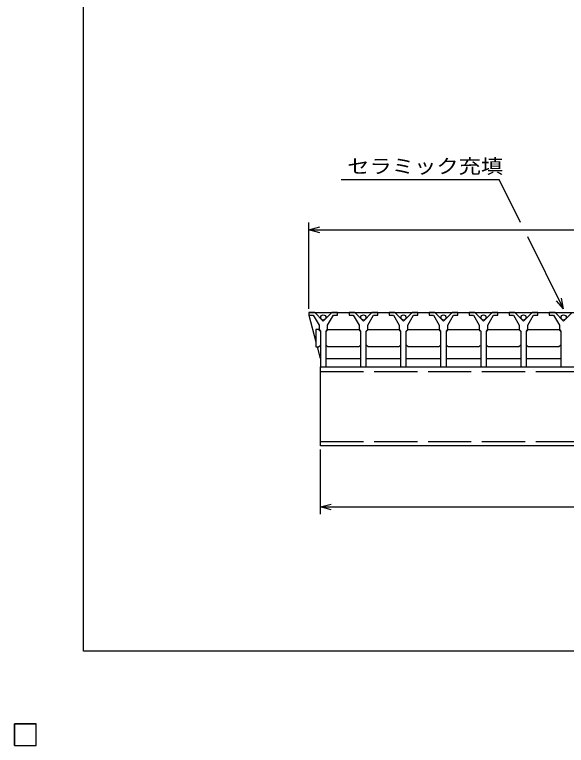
# Model space of a CAD drawing. Units: millimetres, scale not verified. Extents: x -910 to 868, y -641 to 524.
# Drawn here: x -910 to -526, y -641 to -132 of the extents above; entities that cross this region are included whole.
import ezdxf
from ezdxf.enums import TextEntityAlignment as Align

# ---------------------------------------------------------------- set-up
doc = ezdxf.new("R2010")
doc.units = ezdxf.units.MM
doc.header["$LTSCALE"] = 5
doc.linetypes.add('DASHED', pattern=[7.5, 6, -1.5])
for name, color, linetype, lineweight in [('CADPAC_LAYER_0000', 150, 'Continuous', 25), ('CADPAC_LAYER_0016', 3, 'Continuous', 25), ('CADPAC_LAYER_0022', 2, 'Continuous', 25)]:
    doc.layers.add(name, color=color, linetype=linetype, lineweight=lineweight)
doc.styles.add('ベクトル', font='')
doc.styles.get('ベクトル').set_extended_font_data('ベクトル')

msp = doc.modelspace()

# ---------------------------------------------------------------- linework, layer by layer
at = {"layer": 'CADPAC_LAYER_0000'}
for p, q in [((-862, -575.75), (-862, 524.25)), ((868, -575.75), (-862, -575.75))]:
    msp.add_line(p, q, dxfattribs=at)
at = {"layer": 'CADPAC_LAYER_0016'}
for p, q in [((-705, -339.75), (-705, -341.75)), ((-701, -339.75), (-705, -339.75)), ((-705, -339.75), (-211, -339.75)), ((-705, -339.75), (-705, -341.75)), ((-695, -345.75), (-701, -339.75)), ((-689, -339.75), (-695, -345.75)), ((-685, -339.75), (-689, -339.75)), ((-685, -341.75), (-685, -339.75)), ((-677.1, -339.75), (-677.1, -341.75)), ((-673.1, -339.75), (-677.1, -339.75)), ((-667.1, -345.75), (-673.1, -339.75)), ((-661.1, -339.75), (-667.1, -345.75)), ((-657.1, -339.75), (-661.1, -339.75)), ((-657.1, -341.75), (-657.1, -339.75)), ((-649.2, -339.75), (-649.2, -341.75)), ((-645.2, -339.75), (-649.2, -339.75)), ((-639.2, -345.75), (-645.2, -339.75)), ((-633.2, -339.75), (-639.2, -345.75)), ((-629.2, -339.75), (-633.2, -339.75)), ((-629.2, -341.75), (-629.2, -339.75)), ((-621.3, -339.75), (-621.3, -341.75)), ((-617.3, -339.75), (-621.3, -339.75)), ((-611.3, -345.75), (-617.3, -339.75)), ((-605.3, -339.75), (-611.3, -345.75)), ((-601.3, -339.75), (-605.3, -339.75)), ((-601.3, -341.75), (-601.3, -339.75)), ((-593.4, -339.75), (-593.4, -341.75)), ((-589.4, -339.75), (-593.4, -339.75)), ((-583.4, -345.75), (-589.4, -339.75)), ((-577.4, -339.75), (-583.4, -345.75)), ((-573.4, -339.75), (-577.4, -339.75)), ((-573.4, -341.75), (-573.4, -339.75)), ((-565.5, -339.75), (-565.5, -341.75)), ((-561.5, -339.75), (-565.5, -339.75)), ((-555.5, -345.75), (-561.5, -339.75)), ((-549.5, -339.75), (-555.5, -345.75)), ((-545.5, -339.75), (-549.5, -339.75)), ((-545.5, -341.75), (-545.5, -339.75)), ((-537.6, -339.75), (-537.6, -341.75)), ((-533.6, -339.75), (-537.6, -339.75)), ((-527.6, -345.75), (-533.6, -339.75)), ((-521.6, -339.75), (-527.6, -345.75)), ((-705, -341.75), (-702, -341.75)), ((-705, -341.75), (-700.25, -360.137)), ((-702, -341.75), (-698, -348.75)), ((-692, -348.75), (-688, -341.75)), ((-688, -341.75), (-685, -341.75)), ((-677.1, -341.75), (-674.1, -341.75)), ((-674.1, -341.75), (-670.1, -348.75)), ((-664.1, -348.75), (-660.1, -341.75)), ((-660.1, -341.75), (-657.1, -341.75)), ((-649.2, -341.75), (-646.2, -341.75)), ((-646.2, -341.75), (-642.2, -348.75)), ((-636.2, -348.75), (-632.2, -341.75)), ((-632.2, -341.75), (-629.2, -341.75)), ((-621.3, -341.75), (-618.3, -341.75)), ((-618.3, -341.75), (-614.3, -348.75)), ((-608.3, -348.75), (-604.3, -341.75)), ((-604.3, -341.75), (-601.3, -341.75)), ((-593.4, -341.75), (-590.4, -341.75)), ((-590.4, -341.75), (-586.4, -348.75)), ((-580.4, -348.75), (-576.4, -341.75)), ((-576.4, -341.75), (-573.4, -341.75)), ((-565.5, -341.75), (-562.5, -341.75)), ((-562.5, -341.75), (-558.5, -348.75)), ((-552.5, -348.75), (-548.5, -341.75)), ((-548.5, -341.75), (-545.5, -341.75)), ((-537.6, -341.75), (-534.6, -341.75)), ((-534.6, -341.75), (-530.6, -348.75)), ((-698, -348.75), (-698, -351.75)), ((-692, -351.75), (-692, -348.75)), ((-670.1, -348.75), (-670.1, -351.75)), ((-664.1, -351.75), (-664.1, -348.75)), ((-642.2, -348.75), (-642.2, -351.75)), ((-636.2, -351.75), (-636.2, -348.75)), ((-614.3, -348.75), (-614.3, -351.75)), ((-608.3, -351.75), (-608.3, -348.75)), ((-586.4, -348.75), (-586.4, -351.75)), ((-580.4, -351.75), (-580.4, -348.75)), ((-558.5, -348.75), (-558.5, -351.75)), ((-552.5, -351.75), (-552.5, -348.75)), ((-530.6, -348.75), (-530.6, -351.75)), ((-698.25, -351.75), (-700.25, -351.75)), ((-700.25, -351.75), (-700.25, -363.75)), ((-697.25, -352.75), (-698.25, -351.75)), ((-698, -351.75), (-697, -352.75)), ((-697, -352.75), (-697, -377.75)), ((-693, -352.75), (-692, -351.75)), ((-693, -377.75), (-693, -352.75)), ((-692.75, -352.75), (-691.75, -351.75)), ((-691.75, -351.75), (-670.35, -351.75)), ((-670.35, -351.75), (-669.35, -352.75)), ((-670.1, -351.75), (-669.1, -352.75)), ((-669.1, -352.75), (-669.1, -377.75)), ((-665.1, -352.75), (-664.1, -351.75)), ((-665.1, -377.75), (-665.1, -352.75)), ((-664.85, -352.75), (-663.85, -351.75)), ((-663.85, -351.75), (-642.45, -351.75)), ((-642.45, -351.75), (-641.45, -352.75)), ((-642.2, -351.75), (-641.2, -352.75)), ((-641.2, -352.75), (-641.2, -377.75)), ((-637.2, -352.75), (-636.2, -351.75)), ((-637.2, -377.75), (-637.2, -352.75)), ((-636.95, -352.75), (-635.95, -351.75)), ((-635.95, -351.75), (-614.55, -351.75)), ((-614.55, -351.75), (-613.55, -352.75)), ((-614.3, -351.75), (-613.3, -352.75)), ((-613.3, -352.75), (-613.3, -377.75)), ((-609.3, -352.75), (-608.3, -351.75)), ((-609.3, -377.75), (-609.3, -352.75)), ((-609.05, -352.75), (-608.05, -351.75)), ((-608.05, -351.75), (-586.65, -351.75)), ((-586.65, -351.75), (-585.65, -352.75)), ((-586.4, -351.75), (-585.4, -352.75)), ((-585.4, -352.75), (-585.4, -377.75)), ((-581.4, -352.75), (-580.4, -351.75)), ((-581.4, -377.75), (-581.4, -352.75)), ((-581.15, -352.75), (-580.15, -351.75)), ((-580.15, -351.75), (-558.75, -351.75)), ((-558.75, -351.75), (-557.75, -352.75)), ((-558.5, -351.75), (-557.5, -352.75)), ((-557.5, -352.75), (-557.5, -377.75)), ((-553.5, -352.75), (-552.5, -351.75)), ((-553.5, -377.75), (-553.5, -352.75)), ((-553.25, -352.75), (-552.25, -351.75)), ((-552.25, -351.75), (-530.85, -351.75)), ((-530.85, -351.75), (-529.85, -352.75)), ((-530.6, -351.75), (-529.6, -352.75)), ((-529.6, -352.75), (-529.6, -377.75)), ((-700.25, -363.75), (-698.25, -363.75)), ((-699.317, -363.75), (-697.25, -371.75)), ((-698.25, -363.75), (-697.25, -362.75)), ((-691.75, -363.75), (-692.75, -362.75)), ((-670.35, -363.75), (-691.75, -363.75)), ((-669.35, -362.75), (-670.35, -363.75)), ((-663.85, -363.75), (-664.85, -362.75)), ((-642.45, -363.75), (-663.85, -363.75)), ((-641.45, -362.75), (-642.45, -363.75)), ((-635.95, -363.75), (-636.95, -362.75)), ((-614.55, -363.75), (-635.95, -363.75)), ((-613.55, -362.75), (-614.55, -363.75)), ((-608.05, -363.75), (-609.05, -362.75)), ((-586.65, -363.75), (-608.05, -363.75)), ((-585.65, -362.75), (-586.65, -363.75)), ((-580.15, -363.75), (-581.15, -362.75)), ((-558.75, -363.75), (-580.15, -363.75)), ((-557.75, -362.75), (-558.75, -363.75)), ((-552.25, -363.75), (-553.25, -362.75)), ((-530.85, -363.75), (-552.25, -363.75)), ((-529.85, -362.75), (-530.85, -363.75)), ((-692.75, -371.75), (-669.35, -371.75)), ((-664.85, -371.75), (-641.45, -371.75)), ((-636.95, -371.75), (-613.55, -371.75)), ((-609.05, -371.75), (-585.65, -371.75)), ((-581.15, -371.75), (-557.75, -371.75)), ((-553.25, -371.75), (-529.85, -371.75)), ((-697, -377.75), (-693, -377.75)), ((-697, -377.75), (-219, -377.75)), ((-697, -432.75), (-697, -377.75)), ((-669.1, -377.75), (-665.1, -377.75)), ((-641.2, -377.75), (-637.2, -377.75)), ((-613.3, -377.75), (-609.3, -377.75)), ((-585.4, -377.75), (-581.4, -377.75)), ((-557.5, -377.75), (-553.5, -377.75)), ((-529.6, -377.75), (-525.6, -377.75)), ((-219, -432.75), (-697, -432.75)), ((-910, -626.25), (-895, -626.25)), ((-910, -641.25), (-910, -626.25)), ((-910, -626.25), (-895, -626.25)), ((-910, -641.25), (-910, -626.25)), ((-910, -626.25), (-895, -626.25)), ((-910, -641.25), (-910, -626.25)), ((-910, -626.25), (-895, -626.25)), ((-910, -641.25), (-910, -626.25)), ((-910, -626.25), (-895, -626.25)), ((-910, -641.25), (-910, -626.25)), ((-895, -641.25), (-895, -626.25)), ((-895, -641.25), (-895, -626.25)), ((-895, -641.25), (-895, -626.25)), ((-895, -641.25), (-895, -626.25)), ((-895, -641.25), (-895, -626.25)), ((-910, -641.25), (-895, -641.25)), ((-910, -641.25), (-895, -641.25)), ((-910, -641.25), (-895, -641.25)), ((-910, -641.25), (-895, -641.25)), ((-910, -641.25), (-895, -641.25))]:
    msp.add_line(p, q, dxfattribs=at)
at = {"layer": 'CADPAC_LAYER_0016', "linetype": 'DASHED'}
for p, q in [((-697, -380.95), (-219, -380.95)), ((-697, -429.55), (-219, -429.55))]:
    msp.add_line(p, q, dxfattribs=at)
at = {"layer": 'CADPAC_LAYER_0016'}
for centre in [(-695, -343.25), (-667.1, -343.25), (-639.2, -343.25), (-611.3, -343.25), (-583.4, -343.25), (-555.5, -343.25), (-527.6, -343.25)]:
    msp.add_circle(centre, 1.8, dxfattribs=at)
at = {"layer": 'CADPAC_LAYER_0022', "color": 4}
for p, q in [((-682.6, -247.25), (-572.6, -247.25)), ((-557.6, -277.25), (-572.6, -247.25)), ((-705, -337.25), (-705, -277.25)), ((-705, -282.25), (-697.5, -280.25)), ((-697.5, -284.25), (-705, -282.25)), ((-705, -282.25), (-211, -282.25)), ((-527.6, -337.25), (-552.6, -287.25)), ((-527.6, -337.25), (-529.1, -329.95)), ((-527.6, -337.25), (-532.6, -331.75)), ((-697, -480.25), (-697, -435.25)), ((-697, -475.25), (-689.5, -473.25)), ((-689.5, -477.25), (-697, -475.25)), ((-697, -475.25), (-219, -475.25)), ((-895, -626.25), (-910, -626.25)), ((-910, -626.25), (-910, -641.25)), ((-895, -626.25), (-910, -626.25)), ((-910, -626.25), (-910, -641.25)), ((-895, -626.25), (-910, -626.25)), ((-910, -626.25), (-910, -641.25)), ((-895, -641.25), (-895, -626.25)), ((-895, -641.25), (-895, -626.25)), ((-895, -641.25), (-895, -626.25)), ((-910, -641.25), (-895, -641.25)), ((-910, -641.25), (-895, -641.25)), ((-910, -641.25), (-895, -641.25))]:
    msp.add_line(p, q, dxfattribs=at)
at = {"layer": 'CADPAC_LAYER_0022'}
for p, q in [((-895, -626.25), (-910, -626.25)), ((-910, -626.25), (-910, -641.25)), ((-895, -626.25), (-910, -626.25)), ((-910, -626.25), (-910, -641.25)), ((-895, -626.25), (-910, -626.25)), ((-910, -626.25), (-910, -641.25)), ((-895, -641.25), (-895, -626.25)), ((-895, -641.25), (-895, -626.25)), ((-895, -641.25), (-895, -626.25)), ((-910, -641.25), (-895, -641.25)), ((-910, -641.25), (-895, -641.25)), ((-910, -641.25), (-895, -641.25))]:
    msp.add_line(p, q, dxfattribs=at)

# ---------------------------------------------------------------- texts
at = {"layer": 'CADPAC_LAYER_0022', "style": 'ベクトル', "width": 1.15}
msp.add_text('セラミック充填', height=9.897, dxfattribs=at).set_placement((-678.35, -238), align=Align.MIDDLE_LEFT)

doc.saveas('drawing.dxf')
